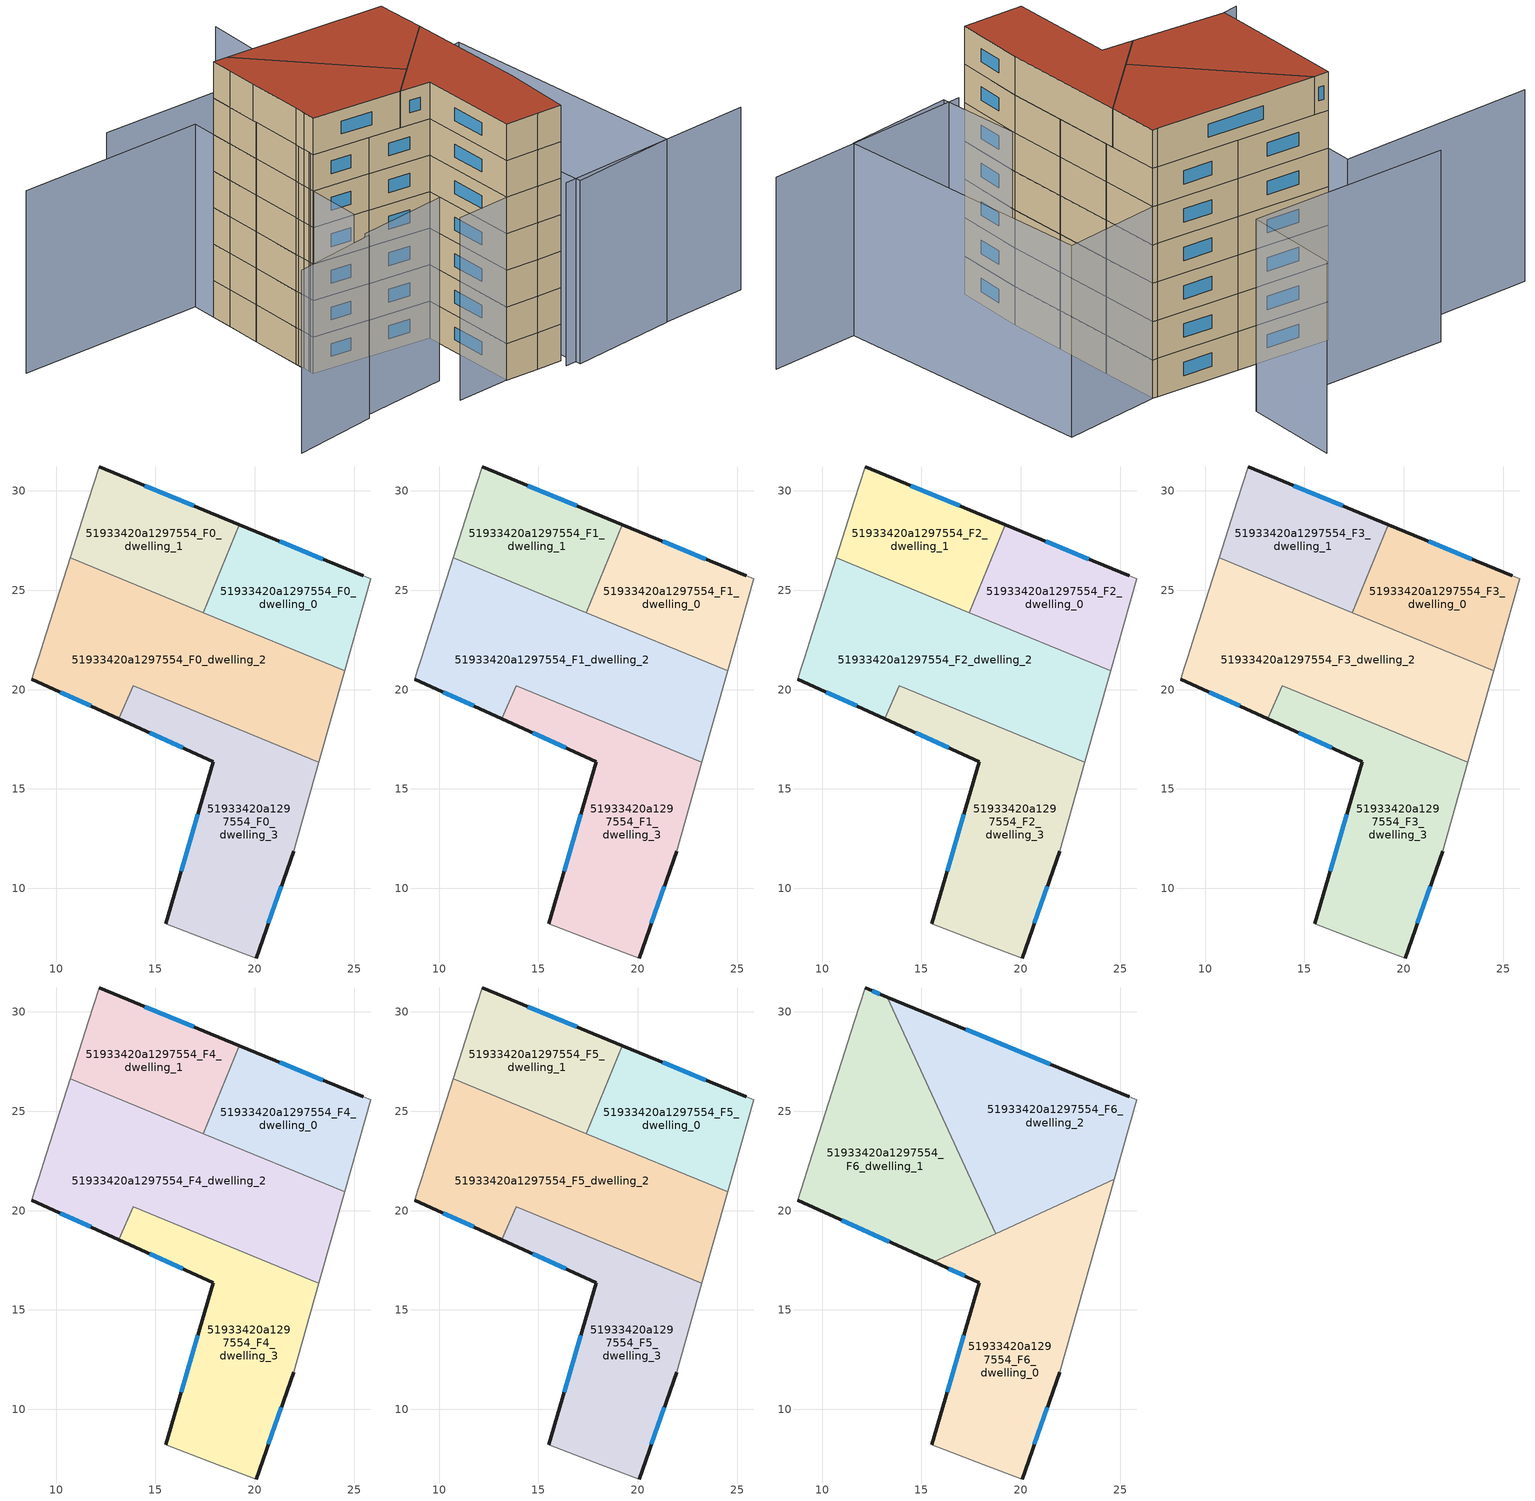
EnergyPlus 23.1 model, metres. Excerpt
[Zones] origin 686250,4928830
51933420a1297554_F0_dwelling_0
 floor ground (EU_floor_Construction): 25.46,25.74 25.84,25.58 24.53,20.94 17.4,23.88 19.22,28.3 z0
 wall outside (EU_wall_Construction): 25.46,25.74 19.22,28.3 z0:3
 wall to 51933420a1297554_F0_dwelling_1 (EU_wall_Construction): 19.22,28.3 17.4,23.88 z0:3
 wall adiabatic (EU_wall_Construction): 24.53,20.94 25.84,25.58 25.46,25.74 z0:3
 wall to 51933420a1297554_F0_dwelling_2 (EU_wall_Construction): 17.4,23.88 24.53,20.94 z0:3
 window (EU_Window_Construction): 23.43,26.57 21.25,27.47 z0.98:2.02
51933420a1297554_F0_dwelling_1
 floor ground (EU_floor_Construction): 19.22,28.3 17.4,23.88 10.71,26.63 11.62,29.5 12.16,31.21 z0
 wall outside (EU_wall_Construction): 19.22,28.3 12.16,31.21 z0:3
 wall adiabatic (EU_wall_Construction): 12.16,31.21 11.62,29.5 10.71,26.63 z0:3
 wall to 51933420a1297554_F0_dwelling_2 (EU_wall_Construction): 10.71,26.63 17.4,23.88 z0:3
 window (EU_Window_Construction): 16.92,29.25 14.46,30.26 z0.98:2.02
51933420a1297554_F0_dwelling_2
 floor ground (EU_floor_Construction): 24.53,20.94 23.22,16.36 13.89,20.2 13.16,18.53 8.77,20.52 8.88,20.85 8.91,20.96 9.1,21.55 9.27,22.1 9.35,22.35 10.71,26.63 z0
 wall outside (EU_wall_Construction): 8.77,20.52 13.16,18.53 z0:3
 wall adiabatic (EU_wall_Construction): 10.71,26.63 9.35,22.35 9.27,22.1 9.1,21.55 8.91,20.96 8.88,20.85 8.77,20.52 / 23.22,16.36 24.53,20.94 z0:3
 wall to 51933420a1297554_F0_dwelling_3 (EU_wall_Construction): 13.16,18.53 13.89,20.2 23.22,16.36 z0:3
 window (EU_Window_Construction): 10.2,19.87 11.73,19.18 z0.98:2.02
51933420a1297554_F0_dwelling_3
 floor ground (EU_floor_Construction): 23.22,16.36 21.95,11.86 20.08,6.49 18.14,7.21 15.51,8.21 17.92,16.37 13.16,18.53 13.89,20.2 z0
 wall outside (EU_wall_Construction): 20.08,6.49 21.95,11.86 / 13.16,18.53 17.92,16.37 15.51,8.21 z0:3
 wall adiabatic (EU_wall_Construction): 15.51,8.21 18.14,7.21 20.08,6.49 / 21.95,11.86 23.22,16.36 z0:3
 window (EU_Window_Construction): 20.69,8.23 21.34,10.11 / 17.14,13.71 16.29,10.86 / 14.71,17.82 16.37,17.07 z0.98:2.02
51933420a1297554_F1_dwelling_0
 floor to 51933420a1297554_F0_dwelling_0 (EU_floor_Construction): 25.46,25.74 25.84,25.58 24.53,20.94 17.4,23.88 19.22,28.3 z3
 wall outside (EU_wall_Construction): 25.46,25.74 19.22,28.3 z3:6
 wall to 51933420a1297554_F1_dwelling_1 (EU_wall_Construction): 19.22,28.3 17.4,23.88 z3:6
 wall adiabatic (EU_wall_Construction): 24.53,20.94 25.84,25.58 25.46,25.74 z3:6
 wall to 51933420a1297554_F1_dwelling_2 (EU_wall_Construction): 17.4,23.88 24.53,20.94 z3:6
 window (EU_Window_Construction): 23.43,26.57 21.25,27.47 z3.98:5.02
51933420a1297554_F1_dwelling_1
 floor to 51933420a1297554_F0_dwelling_1 (EU_floor_Construction): 19.22,28.3 17.4,23.88 10.71,26.63 11.62,29.5 12.16,31.21 z3
 wall outside (EU_wall_Construction): 19.22,28.3 12.16,31.21 z3:6
 wall adiabatic (EU_wall_Construction): 12.16,31.21 11.62,29.5 10.71,26.63 z3:6
 wall to 51933420a1297554_F1_dwelling_2 (EU_wall_Construction): 10.71,26.63 17.4,23.88 z3:6
 window (EU_Window_Construction): 16.92,29.25 14.46,30.26 z3.98:5.02
51933420a1297554_F1_dwelling_2
 floor to 51933420a1297554_F0_dwelling_2 (EU_floor_Construction): 24.53,20.94 23.22,16.36 13.89,20.2 13.16,18.53 8.77,20.52 8.88,20.85 8.91,20.96 9.1,21.55 9.27,22.1 9.35,22.35 10.71,26.63 z3
 wall outside (EU_wall_Construction): 8.77,20.52 13.16,18.53 z3:6
 wall adiabatic (EU_wall_Construction): 10.71,26.63 9.35,22.35 9.27,22.1 9.1,21.55 8.91,20.96 8.88,20.85 8.77,20.52 / 23.22,16.36 24.53,20.94 z3:6
 wall to 51933420a1297554_F1_dwelling_3 (EU_wall_Construction): 13.16,18.53 13.89,20.2 23.22,16.36 z3:6
 window (EU_Window_Construction): 10.2,19.87 11.73,19.18 z3.98:5.02
51933420a1297554_F1_dwelling_3
 floor to 51933420a1297554_F0_dwelling_3 (EU_floor_Construction): 23.22,16.36 21.95,11.86 20.08,6.49 18.14,7.21 15.51,8.21 17.92,16.37 13.16,18.53 13.89,20.2 z3
 wall outside (EU_wall_Construction): 20.08,6.49 21.95,11.86 / 13.16,18.53 17.92,16.37 15.51,8.21 z3:6
 wall adiabatic (EU_wall_Construction): 15.51,8.21 18.14,7.21 20.08,6.49 / 21.95,11.86 23.22,16.36 z3:6
 window (EU_Window_Construction): 20.69,8.23 21.34,10.11 / 17.14,13.71 16.29,10.86 / 14.71,17.82 16.37,17.07 z3.98:5.02
51933420a1297554_F2_dwelling_0
 floor to 51933420a1297554_F1_dwelling_0 (EU_floor_Construction): 25.46,25.74 25.84,25.58 24.53,20.94 17.4,23.88 19.22,28.3 z6
 wall outside (EU_wall_Construction): 25.46,25.74 19.22,28.3 z6:9
 wall to 51933420a1297554_F2_dwelling_1 (EU_wall_Construction): 19.22,28.3 17.4,23.88 z6:9
 wall adiabatic (EU_wall_Construction): 24.53,20.94 25.84,25.58 25.46,25.74 z6:9
 wall to 51933420a1297554_F2_dwelling_2 (EU_wall_Construction): 17.4,23.88 24.53,20.94 z6:9
 window (EU_Window_Construction): 23.43,26.57 21.25,27.47 z6.98:8.02
51933420a1297554_F2_dwelling_1
 floor to 51933420a1297554_F1_dwelling_1 (EU_floor_Construction): 19.22,28.3 17.4,23.88 10.71,26.63 11.62,29.5 12.16,31.21 z6
 wall outside (EU_wall_Construction): 19.22,28.3 12.16,31.21 z6:9
 wall adiabatic (EU_wall_Construction): 12.16,31.21 11.62,29.5 10.71,26.63 z6:9
 wall to 51933420a1297554_F2_dwelling_2 (EU_wall_Construction): 10.71,26.63 17.4,23.88 z6:9
 window (EU_Window_Construction): 16.92,29.25 14.46,30.26 z6.98:8.02
51933420a1297554_F2_dwelling_2
 floor to 51933420a1297554_F1_dwelling_2 (EU_floor_Construction): 24.53,20.94 23.22,16.36 13.89,20.2 13.16,18.53 8.77,20.52 8.88,20.85 8.91,20.96 9.1,21.55 9.27,22.1 9.35,22.35 10.71,26.63 z6
 wall outside (EU_wall_Construction): 8.77,20.52 13.16,18.53 z6:9
 wall adiabatic (EU_wall_Construction): 10.71,26.63 9.35,22.35 9.27,22.1 9.1,21.55 8.91,20.96 8.88,20.85 8.77,20.52 / 23.22,16.36 24.53,20.94 z6:9
 wall to 51933420a1297554_F2_dwelling_3 (EU_wall_Construction): 13.16,18.53 13.89,20.2 23.22,16.36 z6:9
 window (EU_Window_Construction): 10.2,19.87 11.73,19.18 z6.98:8.02
51933420a1297554_F2_dwelling_3
 floor to 51933420a1297554_F1_dwelling_3 (EU_floor_Construction): 23.22,16.36 21.95,11.86 20.08,6.49 18.14,7.21 15.51,8.21 17.92,16.37 13.16,18.53 13.89,20.2 z6
 wall outside (EU_wall_Construction): 20.08,6.49 21.95,11.86 / 13.16,18.53 17.92,16.37 15.51,8.21 z6:9
 wall adiabatic (EU_wall_Construction): 15.51,8.21 18.14,7.21 20.08,6.49 / 21.95,11.86 23.22,16.36 z6:9
 window (EU_Window_Construction): 20.69,8.23 21.34,10.11 / 17.14,13.71 16.29,10.86 / 14.71,17.82 16.37,17.07 z6.98:8.02
51933420a1297554_F3_dwelling_0
 floor to 51933420a1297554_F2_dwelling_0 (EU_floor_Construction): 25.46,25.74 25.84,25.58 24.53,20.94 17.4,23.88 19.22,28.3 z9
 wall outside (EU_wall_Construction): 25.46,25.74 19.22,28.3 z9:12
 wall to 51933420a1297554_F3_dwelling_1 (EU_wall_Construction): 19.22,28.3 17.4,23.88 z9:12
 wall adiabatic (EU_wall_Construction): 24.53,20.94 25.84,25.58 25.46,25.74 z9:12
 wall to 51933420a1297554_F3_dwelling_2 (EU_wall_Construction): 17.4,23.88 24.53,20.94 z9:12
 window (EU_Window_Construction): 23.43,26.57 21.25,27.47 z9.98:11.02
51933420a1297554_F3_dwelling_1
 floor to 51933420a1297554_F2_dwelling_1 (EU_floor_Construction): 19.22,28.3 17.4,23.88 10.71,26.63 11.62,29.5 12.16,31.21 z9
 wall outside (EU_wall_Construction): 19.22,28.3 12.16,31.21 z9:12
 wall adiabatic (EU_wall_Construction): 12.16,31.21 11.62,29.5 10.71,26.63 z9:12
 wall to 51933420a1297554_F3_dwelling_2 (EU_wall_Construction): 10.71,26.63 17.4,23.88 z9:12
 window (EU_Window_Construction): 16.92,29.25 14.46,30.26 z9.98:11.02
51933420a1297554_F3_dwelling_2
 floor to 51933420a1297554_F2_dwelling_2 (EU_floor_Construction): 24.53,20.94 23.22,16.36 13.89,20.2 13.16,18.53 8.77,20.52 8.88,20.85 8.91,20.96 9.1,21.55 9.27,22.1 9.35,22.35 10.71,26.63 z9
 wall outside (EU_wall_Construction): 8.77,20.52 13.16,18.53 z9:12
 wall adiabatic (EU_wall_Construction): 10.71,26.63 9.35,22.35 9.27,22.1 9.1,21.55 8.91,20.96 8.88,20.85 8.77,20.52 / 23.22,16.36 24.53,20.94 z9:12
 wall to 51933420a1297554_F3_dwelling_3 (EU_wall_Construction): 13.16,18.53 13.89,20.2 23.22,16.36 z9:12
 window (EU_Window_Construction): 10.2,19.87 11.73,19.18 z9.98:11.02
51933420a1297554_F3_dwelling_3
 floor to 51933420a1297554_F2_dwelling_3 (EU_floor_Construction): 23.22,16.36 21.95,11.86 20.08,6.49 18.14,7.21 15.51,8.21 17.92,16.37 13.16,18.53 13.89,20.2 z9
 wall outside (EU_wall_Construction): 20.08,6.49 21.95,11.86 / 13.16,18.53 17.92,16.37 15.51,8.21 z9:12
 wall adiabatic (EU_wall_Construction): 15.51,8.21 18.14,7.21 20.08,6.49 / 21.95,11.86 23.22,16.36 z9:12
 window (EU_Window_Construction): 20.69,8.23 21.34,10.11 / 17.14,13.71 16.29,10.86 / 14.71,17.82 16.37,17.07 z9.98:11.02
51933420a1297554_F4_dwelling_0
 floor to 51933420a1297554_F3_dwelling_0 (EU_floor_Construction): 25.46,25.74 25.84,25.58 24.53,20.94 17.4,23.88 19.22,28.3 z12
 wall outside (EU_wall_Construction): 25.46,25.74 19.22,28.3 z12:15
 wall to 51933420a1297554_F4_dwelling_1 (EU_wall_Construction): 19.22,28.3 17.4,23.88 z12:15
 wall adiabatic (EU_wall_Construction): 24.53,20.94 25.84,25.58 25.46,25.74 z12:15
 wall to 51933420a1297554_F4_dwelling_2 (EU_wall_Construction): 17.4,23.88 24.53,20.94 z12:15
 window (EU_Window_Construction): 23.43,26.57 21.25,27.47 z12.98:14.02
51933420a1297554_F4_dwelling_1
 floor to 51933420a1297554_F3_dwelling_1 (EU_floor_Construction): 19.22,28.3 17.4,23.88 10.71,26.63 11.62,29.5 12.16,31.21 z12
 wall outside (EU_wall_Construction): 19.22,28.3 12.16,31.21 z12:15
 wall adiabatic (EU_wall_Construction): 12.16,31.21 11.62,29.5 10.71,26.63 z12:15
 wall to 51933420a1297554_F4_dwelling_2 (EU_wall_Construction): 10.71,26.63 17.4,23.88 z12:15
 window (EU_Window_Construction): 16.92,29.25 14.46,30.26 z12.98:14.02
51933420a1297554_F4_dwelling_2
 floor to 51933420a1297554_F3_dwelling_2 (EU_floor_Construction): 24.53,20.94 23.22,16.36 13.89,20.2 13.16,18.53 8.77,20.52 8.88,20.85 8.91,20.96 9.1,21.55 9.27,22.1 9.35,22.35 10.71,26.63 z12
 wall outside (EU_wall_Construction): 8.77,20.52 13.16,18.53 z12:15
 wall adiabatic (EU_wall_Construction): 10.71,26.63 9.35,22.35 9.27,22.1 9.1,21.55 8.91,20.96 8.88,20.85 8.77,20.52 / 23.22,16.36 24.53,20.94 z12:15
 wall to 51933420a1297554_F4_dwelling_3 (EU_wall_Construction): 13.16,18.53 13.89,20.2 23.22,16.36 z12:15
 window (EU_Window_Construction): 10.2,19.87 11.73,19.18 z12.98:14.02
51933420a1297554_F4_dwelling_3
 floor to 51933420a1297554_F3_dwelling_3 (EU_floor_Construction): 23.22,16.36 21.95,11.86 20.08,6.49 18.14,7.21 15.51,8.21 17.92,16.37 13.16,18.53 13.89,20.2 z12
 wall outside (EU_wall_Construction): 20.08,6.49 21.95,11.86 / 13.16,18.53 17.92,16.37 15.51,8.21 z12:15
 wall adiabatic (EU_wall_Construction): 15.51,8.21 18.14,7.21 20.08,6.49 / 21.95,11.86 23.22,16.36 z12:15
 window (EU_Window_Construction): 20.69,8.23 21.34,10.11 / 17.14,13.71 16.29,10.86 / 14.71,17.82 16.37,17.07 z12.98:14.02
51933420a1297554_F5_dwelling_0
 floor to 51933420a1297554_F4_dwelling_0 (EU_floor_Construction): 25.46,25.74 25.84,25.58 24.53,20.94 17.4,23.88 19.22,28.3 z15
 wall outside (EU_wall_Construction): 25.46,25.74 19.22,28.3 z15:18
 wall to 51933420a1297554_F5_dwelling_1 (EU_wall_Construction): 19.22,28.3 17.4,23.88 z15:18
 wall adiabatic (EU_wall_Construction): 24.53,20.94 25.84,25.58 25.46,25.74 z15:18
 wall to 51933420a1297554_F5_dwelling_2 (EU_wall_Construction): 17.4,23.88 24.53,20.94 z15:18
 window (EU_Window_Construction): 23.43,26.57 21.25,27.47 z15.98:17.02
51933420a1297554_F5_dwelling_1
 floor to 51933420a1297554_F4_dwelling_1 (EU_floor_Construction): 19.22,28.3 17.4,23.88 10.71,26.63 11.62,29.5 12.16,31.21 z15
 wall outside (EU_wall_Construction): 19.22,28.3 12.16,31.21 z15:18
 wall adiabatic (EU_wall_Construction): 12.16,31.21 11.62,29.5 10.71,26.63 z15:18
 wall to 51933420a1297554_F5_dwelling_2 (EU_wall_Construction): 10.71,26.63 17.4,23.88 z15:18
 window (EU_Window_Construction): 16.92,29.25 14.46,30.26 z15.98:17.02
51933420a1297554_F5_dwelling_2
 floor to 51933420a1297554_F4_dwelling_2 (EU_floor_Construction): 24.53,20.94 23.22,16.36 13.89,20.2 13.16,18.53 8.77,20.52 8.88,20.85 8.91,20.96 9.1,21.55 9.27,22.1 9.35,22.35 10.71,26.63 z15
 wall outside (EU_wall_Construction): 8.77,20.52 13.16,18.53 z15:18
 wall adiabatic (EU_wall_Construction): 10.71,26.63 9.35,22.35 9.27,22.1 9.1,21.55 8.91,20.96 8.88,20.85 8.77,20.52 / 23.22,16.36 24.53,20.94 z15:18
 wall to 51933420a1297554_F5_dwelling_3 (EU_wall_Construction): 13.16,18.53 13.89,20.2 23.22,16.36 z15:18
 window (EU_Window_Construction): 10.2,19.87 11.73,19.18 z15.98:17.02
51933420a1297554_F5_dwelling_3
 floor to 51933420a1297554_F4_dwelling_3 (EU_floor_Construction): 23.22,16.36 21.95,11.86 20.08,6.49 18.14,7.21 15.51,8.21 17.92,16.37 13.16,18.53 13.89,20.2 z15
 wall outside (EU_wall_Construction): 20.08,6.49 21.95,11.86 / 13.16,18.53 17.92,16.37 15.51,8.21 z15:18
 wall adiabatic (EU_wall_Construction): 15.51,8.21 18.14,7.21 20.08,6.49 / 21.95,11.86 23.22,16.36 z15:18
 window (EU_Window_Construction): 20.69,8.23 21.34,10.11 / 17.14,13.71 16.29,10.86 / 14.71,17.82 16.37,17.07 z15.98:17.02
51933420a1297554_F6_dwelling_0
 floor to 51933420a1297554_F5_dwelling_3 (EU_floor_Construction): 23.22,16.36 21.95,11.86 20.08,6.49 18.14,7.21 15.51,8.21 17.92,16.37 15.61,17.41 18,18.51 z18
 floor to 51933420a1297554_F5_dwelling_2 (EU_floor_Construction): 24.53,20.94 23.22,16.36 18,18.51 23.89,21.21 z18
 floor to 51933420a1297554_F5_dwelling_0 (EU_floor_Construction): 24.71,21.58 24.53,20.94 23.89,21.21 z18
 wall outside (EU_wall_Construction): 20.08,6.49 21.95,11.86 / 15.61,17.41 17.92,16.37 15.51,8.21 z18:21
 wall adiabatic (EU_wall_Construction): 15.51,8.21 18.14,7.21 20.08,6.49 / 21.95,11.86 24.71,21.58 z18:21
 wall to 51933420a1297554_F6_dwelling_2 (EU_wall_Construction): 24.71,21.58 18.73,18.84 z18:21
 wall to 51933420a1297554_F6_dwelling_1 (EU_wall_Construction): 18.73,18.84 15.61,17.41 z18:21
 window (EU_Window_Construction): 20.69,8.23 21.34,10.11 / 17.14,13.71 16.29,10.86 / 16.36,17.07 17.17,16.71 z18.98:20.02
 roof outside (EU_roof_Construction): 20.08,6.49 21.95,11.86 24.71,21.58 15.61,17.41 17.92,16.37 15.51,8.21 18.14,7.21 z21
51933420a1297554_F6_dwelling_1
 floor to 51933420a1297554_F5_dwelling_1 (EU_floor_Construction): 13.27,30.75 16.19,24.37 10.71,26.63 10.76,26.81 11.62,29.5 12.16,31.21 z18
 floor to 51933420a1297554_F5_dwelling_2 (EU_floor_Construction): 16.19,24.37 18.73,18.84 18,18.51 13.89,20.2 13.16,18.53 8.77,20.52 8.88,20.85 8.9,20.92 9.1,21.55 9.27,22.1 9.35,22.35 10.71,26.63 z18
 floor to 51933420a1297554_F5_dwelling_3 (EU_floor_Construction): 18,18.51 15.61,17.41 13.16,18.53 13.89,20.2 z18
 wall outside (EU_wall_Construction): 13.27,30.75 12.16,31.21 / 8.77,20.52 15.61,17.41 z18:21
 wall adiabatic (EU_wall_Construction): 12.16,31.21 11.62,29.5 10.81,26.96 9.35,22.35 9.1,21.55 8.77,20.52 z18:21
 wall to 51933420a1297554_F6_dwelling_2 (EU_wall_Construction): 18.73,18.84 13.27,30.75 z18:21
 window (EU_Window_Construction): 12.91,30.9 12.52,31.06 / 10.99,19.51 13.39,18.42 z18.98:20.02
 roof outside (EU_roof_Construction): 18.73,18.84 13.27,30.75 12.16,31.21 11.62,29.5 10.81,26.96 9.35,22.35 9.1,21.55 8.77,20.52 15.61,17.41 z21
51933420a1297554_F6_dwelling_2
 floor to 51933420a1297554_F5_dwelling_0 (EU_floor_Construction): 25.46,25.74 25.84,25.58 24.71,21.58 23.89,21.21 17.4,23.88 19.22,28.3 z18
 floor to 51933420a1297554_F5_dwelling_1 (EU_floor_Construction): 19.22,28.3 17.4,23.88 16.19,24.37 13.27,30.75 z18
 floor to 51933420a1297554_F5_dwelling_2 (EU_floor_Construction): 23.89,21.21 18.73,18.84 16.19,24.37 z18
 wall outside (EU_wall_Construction): 25.46,25.74 13.27,30.75 z18:21
 wall adiabatic (EU_wall_Construction): 24.71,21.58 25.84,25.58 25.46,25.74 z18:21
 window (EU_Window_Construction): 21.5,27.37 17.23,29.12 z18.98:20.02
 roof outside (EU_roof_Construction): 24.71,21.58 25.84,25.58 25.46,25.74 13.27,30.75 18.73,18.84 z21
shading: 19.71,5.78 36.25,1.41 / 11.09,9.38 20.03,7.01 / 5.34,13.83 12.82,12.29 / -1.85,14.68 5.27,13.47 / -2.37,38 12.79,33.19 / 12.79,33.19 7.38,16.12 / 26.07,39.97 23.54,32.61 / 23.54,32.61 8.21,37.88 / 33.61,23.92 29.21,3.22 / 29.21,3.22 20.51,5.07 / 20.51,5.07 24.91,25.77 / 24.91,25.77 33.61,23.92 z0:15
[Building]
EU S2 Campaign: North Axis=0; Terrain=City; Solar Distribution=FullExterior
[Site:Location]
Bologna: Latitude=44.5; Longitude=11.25; Time Zone=1; Elevation=37
[SizingPeriod:WeatherFileDays]
AnnualSizingPeriod: Begin Month=1; Begin Day of Month=1; End Month=12; End Day of Month=31; Day of Week for Start Day=Monday; Use Weather File Daylight Saving Period=No; Use Weather File Rain and Snow Indicators=No
[MATERIAL]
EU_InternalMass_Material: Roughness=MediumRough; Thickness=0.1; Conductivity=1; Density=1800; Specific Heat=900; Thermal Absorptance=0.9; Solar Absorptance=0.7; Visible Absorptance=0.7
[MATERIAL:NOMASS] Roughness=MediumRough; Thermal Absorptance=0.9; Solar Absorptance=0.7; Visible Absorptance=0.7
Name | Thermal Resistance
EU_wall_NoMass | 0.905828
EU_roof_NoMass | 0.37593
EU_floor_NoMass | 0.67114
[WINDOWMATERIAL:SIMPLEGLAZINGSYSTEM]
EU_Window_SimpleGlazing: UFactor=4.52486; Solar Heat Gain Coefficient=0.85; Visible Transmittance=0.85
[CONSTRUCTION]
EU_wall_Construction: EU_wall_NoMass
EU_roof_Construction: EU_roof_NoMass
EU_floor_Construction: EU_floor_NoMass
EU_Window_Construction: EU_Window_SimpleGlazing
EU_InternalMass_Construction: EU_InternalMass_Material
[ZONE] Type=1; Multiplier=1; Ceiling Height=autocalculate; Floor Area=autocalculate; Part of Total Floor Area=Yes
Name | Volume
51933420a1297554_F0_dwelling_0; 51933420a1297554_F1_dwelling_0; 51933420a1297554_F2_dwelling_0; 51933420a1297554_F3_dwelling_0; 51933420a1297554_F4_dwelling_0; 51933420a1297554_F5_dwelling_0 | 106.725
51933420a1297554_F6_dwelling_0 | 213.443
51933420a1297554_F0_dwelling_1; 51933420a1297554_F1_dwelling_1; 51933420a1297554_F2_dwelling_1; 51933420a1297554_F3_dwelling_1; 51933420a1297554_F4_dwelling_1; 51933420a1297554_F5_dwelling_1 | 106.718
51933420a1297554_F6_dwelling_1 | 213.445
51933420a1297554_F0_dwelling_2; 51933420a1297554_F1_dwelling_2; 51933420a1297554_F2_dwelling_2; 51933420a1297554_F3_dwelling_2; 51933420a1297554_F4_dwelling_2; 51933420a1297554_F5_dwelling_2 | 238.992
51933420a1297554_F6_dwelling_2 | 213.431
51933420a1297554_F0_dwelling_3; 51933420a1297554_F1_dwelling_3; 51933420a1297554_F2_dwelling_3; 51933420a1297554_F3_dwelling_3; 51933420a1297554_F4_dwelling_3; 51933420a1297554_F5_dwelling_3 | 187.846
[INTERNALMASS] Construction=EU_InternalMass_Construction
Name | Zone or ZoneList | Surface Area
51933420a1297554_F0_dwelling_0_EU_InternalMass | 51933420a1297554_F0_dwelling_0 | 35.5751
51933420a1297554_F0_dwelling_1_EU_InternalMass | 51933420a1297554_F0_dwelling_1 | 35.5733
51933420a1297554_F0_dwelling_2_EU_InternalMass | 51933420a1297554_F0_dwelling_2 | 79.6694
51933420a1297554_F0_dwelling_3_EU_InternalMass | 51933420a1297554_F0_dwelling_3 | 62.619
51933420a1297554_F1_dwelling_0_EU_InternalMass | 51933420a1297554_F1_dwelling_0 | 35.5751
51933420a1297554_F1_dwelling_1_EU_InternalMass | 51933420a1297554_F1_dwelling_1 | 35.5733
51933420a1297554_F1_dwelling_2_EU_InternalMass | 51933420a1297554_F1_dwelling_2 | 79.6694
51933420a1297554_F1_dwelling_3_EU_InternalMass | 51933420a1297554_F1_dwelling_3 | 62.619
51933420a1297554_F2_dwelling_0_EU_InternalMass | 51933420a1297554_F2_dwelling_0 | 35.5751
51933420a1297554_F2_dwelling_1_EU_InternalMass | 51933420a1297554_F2_dwelling_1 | 35.5733
51933420a1297554_F2_dwelling_2_EU_InternalMass | 51933420a1297554_F2_dwelling_2 | 79.6694
51933420a1297554_F2_dwelling_3_EU_InternalMass | 51933420a1297554_F2_dwelling_3 | 62.619
51933420a1297554_F3_dwelling_0_EU_InternalMass | 51933420a1297554_F3_dwelling_0 | 35.5751
51933420a1297554_F3_dwelling_1_EU_InternalMass | 51933420a1297554_F3_dwelling_1 | 35.5733
51933420a1297554_F3_dwelling_2_EU_InternalMass | 51933420a1297554_F3_dwelling_2 | 79.6694
51933420a1297554_F3_dwelling_3_EU_InternalMass | 51933420a1297554_F3_dwelling_3 | 62.619
51933420a1297554_F4_dwelling_0_EU_InternalMass | 51933420a1297554_F4_dwelling_0 | 35.5751
51933420a1297554_F4_dwelling_1_EU_InternalMass | 51933420a1297554_F4_dwelling_1 | 35.5733
51933420a1297554_F4_dwelling_2_EU_InternalMass | 51933420a1297554_F4_dwelling_2 | 79.6694
51933420a1297554_F4_dwelling_3_EU_InternalMass | 51933420a1297554_F4_dwelling_3 | 62.619
51933420a1297554_F5_dwelling_0_EU_InternalMass | 51933420a1297554_F5_dwelling_0 | 35.5751
51933420a1297554_F5_dwelling_1_EU_InternalMass | 51933420a1297554_F5_dwelling_1 | 35.5733
51933420a1297554_F5_dwelling_2_EU_InternalMass | 51933420a1297554_F5_dwelling_2 | 79.6694
51933420a1297554_F5_dwelling_3_EU_InternalMass | 51933420a1297554_F5_dwelling_3 | 62.619
51933420a1297554_F6_dwelling_0_EU_InternalMass | 51933420a1297554_F6_dwelling_0 | 71.1479
51933420a1297554_F6_dwelling_1_EU_InternalMass | 51933420a1297554_F6_dwelling_1 | 71.147
51933420a1297554_F6_dwelling_2_EU_InternalMass | 51933420a1297554_F6_dwelling_2 | 71.1444
[OTHEREQUIPMENT] Fuel Type=Electricity; Design Level Calculation Method=Watts/Area; Power per Zone Floor Area=1; Fraction Latent=0; Fraction Radiant=0; Fraction Lost=0; Carbon Dioxide Generation Rate=0; EndUse Subcategory=EU_Step8_InternalGains
Name | Zone or ZoneList or Space or SpaceList | Schedule
EU_Step8_InternalGain_51933420a1297554_F0_dwelling_0_f000 | 51933420a1297554_F0_dwelling_0 | EU_Step8_GainSchedule_51933420a1297554_F0_dwelling_0_f000
EU_Step8_InternalGain_51933420a1297554_F0_dwelling_1_f000 | 51933420a1297554_F0_dwelling_1 | EU_Step8_GainSchedule_51933420a1297554_F0_dwelling_1_f000
EU_Step8_InternalGain_51933420a1297554_F0_dwelling_2_f000 | 51933420a1297554_F0_dwelling_2 | EU_Step8_GainSchedule_51933420a1297554_F0_dwelling_2_f000
EU_Step8_InternalGain_51933420a1297554_F0_dwelling_3_f000 | 51933420a1297554_F0_dwelling_3 | EU_Step8_GainSchedule_51933420a1297554_F0_dwelling_3_f000
EU_Step8_InternalGain_51933420a1297554_F1_dwelling_0_f000 | 51933420a1297554_F1_dwelling_0 | EU_Step8_GainSchedule_51933420a1297554_F1_dwelling_0_f000
EU_Step8_InternalGain_51933420a1297554_F1_dwelling_1_f000 | 51933420a1297554_F1_dwelling_1 | EU_Step8_GainSchedule_51933420a1297554_F1_dwelling_1_f000
EU_Step8_InternalGain_51933420a1297554_F1_dwelling_2_f000 | 51933420a1297554_F1_dwelling_2 | EU_Step8_GainSchedule_51933420a1297554_F1_dwelling_2_f000
EU_Step8_InternalGain_51933420a1297554_F1_dwelling_3_f000 | 51933420a1297554_F1_dwelling_3 | EU_Step8_GainSchedule_51933420a1297554_F1_dwelling_3_f000
EU_Step8_InternalGain_51933420a1297554_F2_dwelling_0_f000 | 51933420a1297554_F2_dwelling_0 | EU_Step8_GainSchedule_51933420a1297554_F2_dwelling_0_f000
EU_Step8_InternalGain_51933420a1297554_F2_dwelling_1_f000 | 51933420a1297554_F2_dwelling_1 | EU_Step8_GainSchedule_51933420a1297554_F2_dwelling_1_f000
EU_Step8_InternalGain_51933420a1297554_F2_dwelling_2_f000 | 51933420a1297554_F2_dwelling_2 | EU_Step8_GainSchedule_51933420a1297554_F2_dwelling_2_f000
EU_Step8_InternalGain_51933420a1297554_F2_dwelling_3_f000 | 51933420a1297554_F2_dwelling_3 | EU_Step8_GainSchedule_51933420a1297554_F2_dwelling_3_f000
EU_Step8_InternalGain_51933420a1297554_F3_dwelling_0_f000 | 51933420a1297554_F3_dwelling_0 | EU_Step8_GainSchedule_51933420a1297554_F3_dwelling_0_f000
EU_Step8_InternalGain_51933420a1297554_F3_dwelling_1_f000 | 51933420a1297554_F3_dwelling_1 | EU_Step8_GainSchedule_51933420a1297554_F3_dwelling_1_f000
EU_Step8_InternalGain_51933420a1297554_F3_dwelling_2_f000 | 51933420a1297554_F3_dwelling_2 | EU_Step8_GainSchedule_51933420a1297554_F3_dwelling_2_f000
EU_Step8_InternalGain_51933420a1297554_F3_dwelling_3_f000 | 51933420a1297554_F3_dwelling_3 | EU_Step8_GainSchedule_51933420a1297554_F3_dwelling_3_f000
EU_Step8_InternalGain_51933420a1297554_F4_dwelling_0_f000 | 51933420a1297554_F4_dwelling_0 | EU_Step8_GainSchedule_51933420a1297554_F4_dwelling_0_f000
EU_Step8_InternalGain_51933420a1297554_F4_dwelling_1_f000 | 51933420a1297554_F4_dwelling_1 | EU_Step8_GainSchedule_51933420a1297554_F4_dwelling_1_f000
EU_Step8_InternalGain_51933420a1297554_F4_dwelling_2_f000 | 51933420a1297554_F4_dwelling_2 | EU_Step8_GainSchedule_51933420a1297554_F4_dwelling_2_f000
EU_Step8_InternalGain_51933420a1297554_F4_dwelling_3_f000 | 51933420a1297554_F4_dwelling_3 | EU_Step8_GainSchedule_51933420a1297554_F4_dwelling_3_f000
EU_Step8_InternalGain_51933420a1297554_F5_dwelling_0_f000 | 51933420a1297554_F5_dwelling_0 | EU_Step8_GainSchedule_51933420a1297554_F5_dwelling_0_f000
EU_Step8_InternalGain_51933420a1297554_F5_dwelling_1_f000 | 51933420a1297554_F5_dwelling_1 | EU_Step8_GainSchedule_51933420a1297554_F5_dwelling_1_f000
EU_Step8_InternalGain_51933420a1297554_F5_dwelling_2_f000 | 51933420a1297554_F5_dwelling_2 | EU_Step8_GainSchedule_51933420a1297554_F5_dwelling_2_f000
EU_Step8_InternalGain_51933420a1297554_F5_dwelling_3_f000 | 51933420a1297554_F5_dwelling_3 | EU_Step8_GainSchedule_51933420a1297554_F5_dwelling_3_f000
EU_Step8_InternalGain_51933420a1297554_F6_dwelling_0_f000 | 51933420a1297554_F6_dwelling_0 | EU_Step8_GainSchedule_51933420a1297554_F6_dwelling_0_f000
EU_Step8_InternalGain_51933420a1297554_F6_dwelling_1_f000 | 51933420a1297554_F6_dwelling_1 | EU_Step8_GainSchedule_51933420a1297554_F6_dwelling_1_f000
EU_Step8_InternalGain_51933420a1297554_F6_dwelling_2_f000 | 51933420a1297554_F6_dwelling_2 | EU_Step8_GainSchedule_51933420a1297554_F6_dwelling_2_f000
[ZONEVENTILATION:DESIGNFLOWRATE] Schedule=EU_AlwaysOn; Design Flow Rate Calculation Method=AirChanges/Hour; Air Changes per Hour=0.73129; Ventilation Type=Natural; Fan Pressure Rise=0; Fan Total Efficiency=1; Constant Term Coefficient=1; Temperature Term Coefficient=0; Velocity Term Coefficient=0; Velocity Squared Term Coefficient=0; Minimum Indoor Temperature=-100; Maximum Indoor Temperature=100; Delta Temperature=-100; Minimum Outdoor Temperature=-100; Maximum Outdoor Temperature=100; Maximum Wind Speed=40
Name | Zone or ZoneList or Space or SpaceList
EU_ConstantAir_51933420a1297554_F0_dwelling_0 | 51933420a1297554_F0_dwelling_0
EU_ConstantAir_51933420a1297554_F0_dwelling_1 | 51933420a1297554_F0_dwelling_1
EU_ConstantAir_51933420a1297554_F0_dwelling_2 | 51933420a1297554_F0_dwelling_2
EU_ConstantAir_51933420a1297554_F0_dwelling_3 | 51933420a1297554_F0_dwelling_3
EU_ConstantAir_51933420a1297554_F1_dwelling_0 | 51933420a1297554_F1_dwelling_0
EU_ConstantAir_51933420a1297554_F1_dwelling_1 | 51933420a1297554_F1_dwelling_1
EU_ConstantAir_51933420a1297554_F1_dwelling_2 | 51933420a1297554_F1_dwelling_2
EU_ConstantAir_51933420a1297554_F1_dwelling_3 | 51933420a1297554_F1_dwelling_3
EU_ConstantAir_51933420a1297554_F2_dwelling_0 | 51933420a1297554_F2_dwelling_0
EU_ConstantAir_51933420a1297554_F2_dwelling_1 | 51933420a1297554_F2_dwelling_1
EU_ConstantAir_51933420a1297554_F2_dwelling_2 | 51933420a1297554_F2_dwelling_2
EU_ConstantAir_51933420a1297554_F2_dwelling_3 | 51933420a1297554_F2_dwelling_3
EU_ConstantAir_51933420a1297554_F3_dwelling_0 | 51933420a1297554_F3_dwelling_0
EU_ConstantAir_51933420a1297554_F3_dwelling_1 | 51933420a1297554_F3_dwelling_1
EU_ConstantAir_51933420a1297554_F3_dwelling_2 | 51933420a1297554_F3_dwelling_2
EU_ConstantAir_51933420a1297554_F3_dwelling_3 | 51933420a1297554_F3_dwelling_3
EU_ConstantAir_51933420a1297554_F4_dwelling_0 | 51933420a1297554_F4_dwelling_0
EU_ConstantAir_51933420a1297554_F4_dwelling_1 | 51933420a1297554_F4_dwelling_1
EU_ConstantAir_51933420a1297554_F4_dwelling_2 | 51933420a1297554_F4_dwelling_2
EU_ConstantAir_51933420a1297554_F4_dwelling_3 | 51933420a1297554_F4_dwelling_3
EU_ConstantAir_51933420a1297554_F5_dwelling_0 | 51933420a1297554_F5_dwelling_0
EU_ConstantAir_51933420a1297554_F5_dwelling_1 | 51933420a1297554_F5_dwelling_1
EU_ConstantAir_51933420a1297554_F5_dwelling_2 | 51933420a1297554_F5_dwelling_2
EU_ConstantAir_51933420a1297554_F5_dwelling_3 | 51933420a1297554_F5_dwelling_3
EU_ConstantAir_51933420a1297554_F6_dwelling_0 | 51933420a1297554_F6_dwelling_0
EU_ConstantAir_51933420a1297554_F6_dwelling_1 | 51933420a1297554_F6_dwelling_1
EU_ConstantAir_51933420a1297554_F6_dwelling_2 | 51933420a1297554_F6_dwelling_2
[HVACTEMPLATE:THERMOSTAT] Constant Heating Setpoint=20; Constant Cooling Setpoint=50
EU_HeatOnly_51933420a1297554_F0_dwelling_0; EU_HeatOnly_51933420a1297554_F0_dwelling_1; EU_HeatOnly_51933420a1297554_F0_dwelling_2; EU_HeatOnly_51933420a1297554_F0_dwelling_3; EU_HeatOnly_51933420a1297554_F1_dwelling_0; EU_HeatOnly_51933420a1297554_F1_dwelling_1; EU_HeatOnly_51933420a1297554_F1_dwelling_2; EU_HeatOnly_51933420a1297554_F1_dwelling_3; EU_HeatOnly_51933420a1297554_F2_dwelling_0; EU_HeatOnly_51933420a1297554_F2_dwelling_1; EU_HeatOnly_51933420a1297554_F2_dwelling_2; EU_HeatOnly_51933420a1297554_F2_dwelling_3; EU_HeatOnly_51933420a1297554_F3_dwelling_0; EU_HeatOnly_51933420a1297554_F3_dwelling_1; EU_HeatOnly_51933420a1297554_F3_dwelling_2; EU_HeatOnly_51933420a1297554_F3_dwelling_3; EU_HeatOnly_51933420a1297554_F4_dwelling_0; EU_HeatOnly_51933420a1297554_F4_dwelling_1; EU_HeatOnly_51933420a1297554_F4_dwelling_2; EU_HeatOnly_51933420a1297554_F4_dwelling_3; EU_HeatOnly_51933420a1297554_F5_dwelling_0; EU_HeatOnly_51933420a1297554_F5_dwelling_1; EU_HeatOnly_51933420a1297554_F5_dwelling_2; EU_HeatOnly_51933420a1297554_F5_dwelling_3; EU_HeatOnly_51933420a1297554_F6_dwelling_0; EU_HeatOnly_51933420a1297554_F6_dwelling_1; EU_HeatOnly_51933420a1297554_F6_dwelling_2
[HVACTEMPLATE:ZONE:IDEALLOADSAIRSYSTEM] System Availability Schedule=EU_AlwaysOn; Maximum Heating Supply Air Temperature=50; Minimum Cooling Supply Air Temperature=13; Maximum Heating Supply Air Humidity Ratio=0.0156; Minimum Cooling Supply Air Humidity Ratio=0.0077; Heating Limit=NoLimit; Cooling Limit=NoLimit; Heating Availability Schedule=EU_AlwaysOn; Cooling Availability Schedule=EU_CoolingOff; Dehumidification Control Type=ConstantSensibleHeatRatio; Cooling Sensible Heat Ratio=0.7; Dehumidification Setpoint=60; Humidification Control Type=None; Humidification Setpoint=30; Outdoor Air Method=None; Outdoor Air Flow Rate per Person=0.00944; Outdoor Air Flow Rate per Zone Floor Area=0; Outdoor Air Flow Rate per Zone=0; Demand Controlled Ventilation Type=None; Outdoor Air Economizer Type=NoEconomizer; Heat Recovery Type=None; Sensible Heat Recovery Effectiveness=0.7; Latent Heat Recovery Effectiveness=0.65
Name | Template Thermostat
51933420a1297554_F0_dwelling_0 | EU_HeatOnly_51933420a1297554_F0_dwelling_0
51933420a1297554_F0_dwelling_1 | EU_HeatOnly_51933420a1297554_F0_dwelling_1
51933420a1297554_F0_dwelling_2 | EU_HeatOnly_51933420a1297554_F0_dwelling_2
51933420a1297554_F0_dwelling_3 | EU_HeatOnly_51933420a1297554_F0_dwelling_3
51933420a1297554_F1_dwelling_0 | EU_HeatOnly_51933420a1297554_F1_dwelling_0
51933420a1297554_F1_dwelling_1 | EU_HeatOnly_51933420a1297554_F1_dwelling_1
51933420a1297554_F1_dwelling_2 | EU_HeatOnly_51933420a1297554_F1_dwelling_2
51933420a1297554_F1_dwelling_3 | EU_HeatOnly_51933420a1297554_F1_dwelling_3
51933420a1297554_F2_dwelling_0 | EU_HeatOnly_51933420a1297554_F2_dwelling_0
51933420a1297554_F2_dwelling_1 | EU_HeatOnly_51933420a1297554_F2_dwelling_1
51933420a1297554_F2_dwelling_2 | EU_HeatOnly_51933420a1297554_F2_dwelling_2
51933420a1297554_F2_dwelling_3 | EU_HeatOnly_51933420a1297554_F2_dwelling_3
51933420a1297554_F3_dwelling_0 | EU_HeatOnly_51933420a1297554_F3_dwelling_0
51933420a1297554_F3_dwelling_1 | EU_HeatOnly_51933420a1297554_F3_dwelling_1
51933420a1297554_F3_dwelling_2 | EU_HeatOnly_51933420a1297554_F3_dwelling_2
51933420a1297554_F3_dwelling_3 | EU_HeatOnly_51933420a1297554_F3_dwelling_3
51933420a1297554_F4_dwelling_0 | EU_HeatOnly_51933420a1297554_F4_dwelling_0
51933420a1297554_F4_dwelling_1 | EU_HeatOnly_51933420a1297554_F4_dwelling_1
51933420a1297554_F4_dwelling_2 | EU_HeatOnly_51933420a1297554_F4_dwelling_2
51933420a1297554_F4_dwelling_3 | EU_HeatOnly_51933420a1297554_F4_dwelling_3
51933420a1297554_F5_dwelling_0 | EU_HeatOnly_51933420a1297554_F5_dwelling_0
51933420a1297554_F5_dwelling_1 | EU_HeatOnly_51933420a1297554_F5_dwelling_1
51933420a1297554_F5_dwelling_2 | EU_HeatOnly_51933420a1297554_F5_dwelling_2
51933420a1297554_F5_dwelling_3 | EU_HeatOnly_51933420a1297554_F5_dwelling_3
51933420a1297554_F6_dwelling_0 | EU_HeatOnly_51933420a1297554_F6_dwelling_0
51933420a1297554_F6_dwelling_1 | EU_HeatOnly_51933420a1297554_F6_dwelling_1
51933420a1297554_F6_dwelling_2 | EU_HeatOnly_51933420a1297554_F6_dwelling_2
[SIZING:ZONE] Zone Cooling Design Supply Air Temperature Input Method=SupplyAirTemperature; Zone Cooling Design Supply Air Temperature=13; Zone Heating Design Supply Air Temperature Input Method=SupplyAirTemperature; Zone Heating Design Supply Air Temperature=50; Zone Cooling Design Supply Air Humidity Ratio=0.008; Zone Heating Design Supply Air Humidity Ratio=0.008; Cooling Design Air Flow Method=DesignDay; Cooling Design Air Flow Rate=0; Cooling Minimum Air Flow per Zone Floor Area=0.000762; Cooling Minimum Air Flow=0; Cooling Minimum Air Flow Fraction=0.2; Heating Design Air Flow Method=DesignDay; Heating Design Air Flow Rate=0; Heating Maximum Air Flow per Zone Floor Area=0.002032; Heating Maximum Air Flow=0.141576; Heating Maximum Air Flow Fraction=0.3; Account for Dedicated Outdoor Air System=No; Dedicated Outdoor Air System Control Strategy=NeutralSupplyAir; Dedicated Outdoor Air Low Setpoint Temperature for Design=autosize; Dedicated Outdoor Air High Setpoint Temperature for Design=autosize; Zone Load Sizing Method=Sensible Load Only No Latent Load; Zone Latent Cooling Design Supply Air Humidity Ratio Input Method=HumidityRatioDifference; Zone Cooling Design Supply Air Humidity Ratio Difference=0.005; Zone Latent Heating Design Supply Air Humidity Ratio Input Method=HumidityRatioDifference; Zone Humidification Design Supply Air Humidity Ratio Difference=0.005
51933420a1297554_F0_dwelling_0; 51933420a1297554_F0_dwelling_1; 51933420a1297554_F0_dwelling_2; 51933420a1297554_F0_dwelling_3; 51933420a1297554_F1_dwelling_0; 51933420a1297554_F1_dwelling_1; 51933420a1297554_F1_dwelling_2; 51933420a1297554_F1_dwelling_3; 51933420a1297554_F2_dwelling_0; 51933420a1297554_F2_dwelling_1; 51933420a1297554_F2_dwelling_2; 51933420a1297554_F2_dwelling_3; 51933420a1297554_F3_dwelling_0; 51933420a1297554_F3_dwelling_1; 51933420a1297554_F3_dwelling_2; 51933420a1297554_F3_dwelling_3; 51933420a1297554_F4_dwelling_0; 51933420a1297554_F4_dwelling_1; 51933420a1297554_F4_dwelling_2; 51933420a1297554_F4_dwelling_3; 51933420a1297554_F5_dwelling_0; 51933420a1297554_F5_dwelling_1; 51933420a1297554_F5_dwelling_2; 51933420a1297554_F5_dwelling_3; 51933420a1297554_F6_dwelling_0; 51933420a1297554_F6_dwelling_1; 51933420a1297554_F6_dwelling_2
[SCHEDULE:CONSTANT]
Name | Hourly Value
EU_AlwaysOn | 1
EU_CoolingOff | 0
[SCHEDULE:FILE] Column Number=1; Rows to Skip at Top=0; Number of Hours of Data=8760; Column Separator=Comma; Interpolate to Timestep=No; Minutes per Item=60; Adjust Schedule for Daylight Savings=Yes
Name | File
EU_Step8_GainSchedule_51933420a1297554_F0_dwelling_0_f000 | ../../schedules/51933420a1297554/51933420a1297554_F0_dwelling_0_f000_gain.csv
EU_Step8_GainSchedule_51933420a1297554_F0_dwelling_1_f000 | ../../schedules/51933420a1297554/51933420a1297554_F0_dwelling_1_f000_gain.csv
EU_Step8_GainSchedule_51933420a1297554_F0_dwelling_2_f000 | ../../schedules/51933420a1297554/51933420a1297554_F0_dwelling_2_f000_gain.csv
EU_Step8_GainSchedule_51933420a1297554_F0_dwelling_3_f000 | ../../schedules/51933420a1297554/51933420a1297554_F0_dwelling_3_f000_gain.csv
EU_Step8_GainSchedule_51933420a1297554_F1_dwelling_0_f000 | ../../schedules/51933420a1297554/51933420a1297554_F1_dwelling_0_f000_gain.csv
EU_Step8_GainSchedule_51933420a1297554_F1_dwelling_1_f000 | ../../schedules/51933420a1297554/51933420a1297554_F1_dwelling_1_f000_gain.csv
EU_Step8_GainSchedule_51933420a1297554_F1_dwelling_2_f000 | ../../schedules/51933420a1297554/51933420a1297554_F1_dwelling_2_f000_gain.csv
EU_Step8_GainSchedule_51933420a1297554_F1_dwelling_3_f000 | ../../schedules/51933420a1297554/51933420a1297554_F1_dwelling_3_f000_gain.csv
EU_Step8_GainSchedule_51933420a1297554_F2_dwelling_0_f000 | ../../schedules/51933420a1297554/51933420a1297554_F2_dwelling_0_f000_gain.csv
EU_Step8_GainSchedule_51933420a1297554_F2_dwelling_1_f000 | ../../schedules/51933420a1297554/51933420a1297554_F2_dwelling_1_f000_gain.csv
EU_Step8_GainSchedule_51933420a1297554_F2_dwelling_2_f000 | ../../schedules/51933420a1297554/51933420a1297554_F2_dwelling_2_f000_gain.csv
EU_Step8_GainSchedule_51933420a1297554_F2_dwelling_3_f000 | ../../schedules/51933420a1297554/51933420a1297554_F2_dwelling_3_f000_gain.csv
EU_Step8_GainSchedule_51933420a1297554_F3_dwelling_0_f000 | ../../schedules/51933420a1297554/51933420a1297554_F3_dwelling_0_f000_gain.csv
EU_Step8_GainSchedule_51933420a1297554_F3_dwelling_1_f000 | ../../schedules/51933420a1297554/51933420a1297554_F3_dwelling_1_f000_gain.csv
EU_Step8_GainSchedule_51933420a1297554_F3_dwelling_2_f000 | ../../schedules/51933420a1297554/51933420a1297554_F3_dwelling_2_f000_gain.csv
EU_Step8_GainSchedule_51933420a1297554_F3_dwelling_3_f000 | ../../schedules/51933420a1297554/51933420a1297554_F3_dwelling_3_f000_gain.csv
EU_Step8_GainSchedule_51933420a1297554_F4_dwelling_0_f000 | ../../schedules/51933420a1297554/51933420a1297554_F4_dwelling_0_f000_gain.csv
EU_Step8_GainSchedule_51933420a1297554_F4_dwelling_1_f000 | ../../schedules/51933420a1297554/51933420a1297554_F4_dwelling_1_f000_gain.csv
EU_Step8_GainSchedule_51933420a1297554_F4_dwelling_2_f000 | ../../schedules/51933420a1297554/51933420a1297554_F4_dwelling_2_f000_gain.csv
EU_Step8_GainSchedule_51933420a1297554_F4_dwelling_3_f000 | ../../schedules/51933420a1297554/51933420a1297554_F4_dwelling_3_f000_gain.csv
EU_Step8_GainSchedule_51933420a1297554_F5_dwelling_0_f000 | ../../schedules/51933420a1297554/51933420a1297554_F5_dwelling_0_f000_gain.csv
EU_Step8_GainSchedule_51933420a1297554_F5_dwelling_1_f000 | ../../schedules/51933420a1297554/51933420a1297554_F5_dwelling_1_f000_gain.csv
EU_Step8_GainSchedule_51933420a1297554_F5_dwelling_2_f000 | ../../schedules/51933420a1297554/51933420a1297554_F5_dwelling_2_f000_gain.csv
EU_Step8_GainSchedule_51933420a1297554_F5_dwelling_3_f000 | ../../schedules/51933420a1297554/51933420a1297554_F5_dwelling_3_f000_gain.csv
EU_Step8_GainSchedule_51933420a1297554_F6_dwelling_0_f000 | ../../schedules/51933420a1297554/51933420a1297554_F6_dwelling_0_f000_gain.csv
EU_Step8_GainSchedule_51933420a1297554_F6_dwelling_1_f000 | ../../schedules/51933420a1297554/51933420a1297554_F6_dwelling_1_f000_gain.csv
EU_Step8_GainSchedule_51933420a1297554_F6_dwelling_2_f000 | ../../schedules/51933420a1297554/51933420a1297554_F6_dwelling_2_f000_gain.csv
